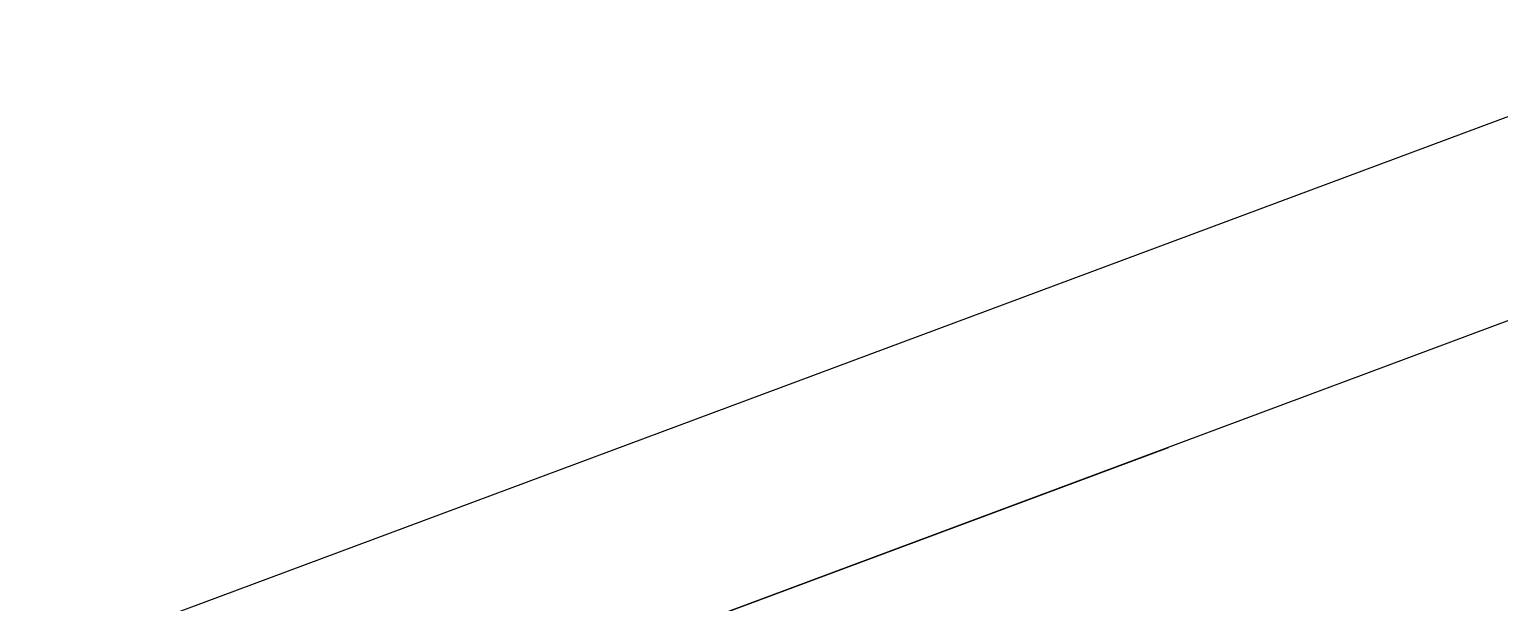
# Model space of a CAD drawing. Extents: x 12199666 to 24617114, y 1197707 to 2548648.
# Drawn here: x 12311048 to 12311740, y 1247520 to 1247789 of the extents above; entities that cross this region are included whole.
import ezdxf

# ---------------------------------------------------------------- set-up
doc = ezdxf.new("R2010")
doc.units = 0
doc.header["$LTSCALE"] = 10
doc.header["$MEASUREMENT"] = 0
doc.layers.add('TX-PLAN-T1-F11$0$_EDO-ALUMINIUM-SECTION', color=90, linetype='Continuous', lineweight=30)
doc.layers.add('TX-PLAN-T1-F11$0$F-Alum', color=4, linetype='Continuous')
doc.layers.add('TX-PLAN-T1-F11$0$F-concrete', color=7, linetype='Continuous')

# ---------------------------------------------------------------- blocks, each defined once
blk = doc.blocks.new('*U193')
at = {"layer": 'TX-PLAN-T1-F11$0$F-Alum'}
for p, q in [((1440, 265.61), (565.21, -239.78)), ((401.16, -334.56), (968.83, -6.6))]:
    blk.add_line(p, q, dxfattribs=at)
at = {"layer": 'TX-PLAN-T1-F11$0$F-concrete'}
blk.add_line((1584.68, 453.13), (460.04, -196.6), dxfattribs=at)
blk.add_line((1584.68, 453.13), (460.04, -196.6), dxfattribs=at)
blk = doc.blocks.new('TX-PLAN-T1-F11$0$A$C21521A5F')
at = {"rotation": 90}
blk.add_blockref('*U193', (388.72, 13760.22, 0), dxfattribs=at)
blk = doc.blocks.new('TX-PLAN-T1-F11$0$标准层幕墙0118')
at = {"color": 3, "rotation": 270}
blk.add_blockref('TX-PLAN-T1-F11$0$A$C21521A5F', (4239.78, -661.28, 0), dxfattribs=at)
blk = doc.blocks.new('TX-PLAN-T1-F11')
at = {"layer": 'TX-PLAN-T1-F11$0$_EDO-ALUMINIUM-SECTION', "rotation": 350.4236156863823}
blk.add_blockref('TX-PLAN-T1-F11$0$标准层幕墙0118', (12293055.45, 1251790.44), dxfattribs=at)

msp = doc.modelspace()

# ---------------------------------------------------------------- block references
msp.add_blockref('TX-PLAN-T1-F11', (0, 0))

doc.saveas('drawing.dxf')
